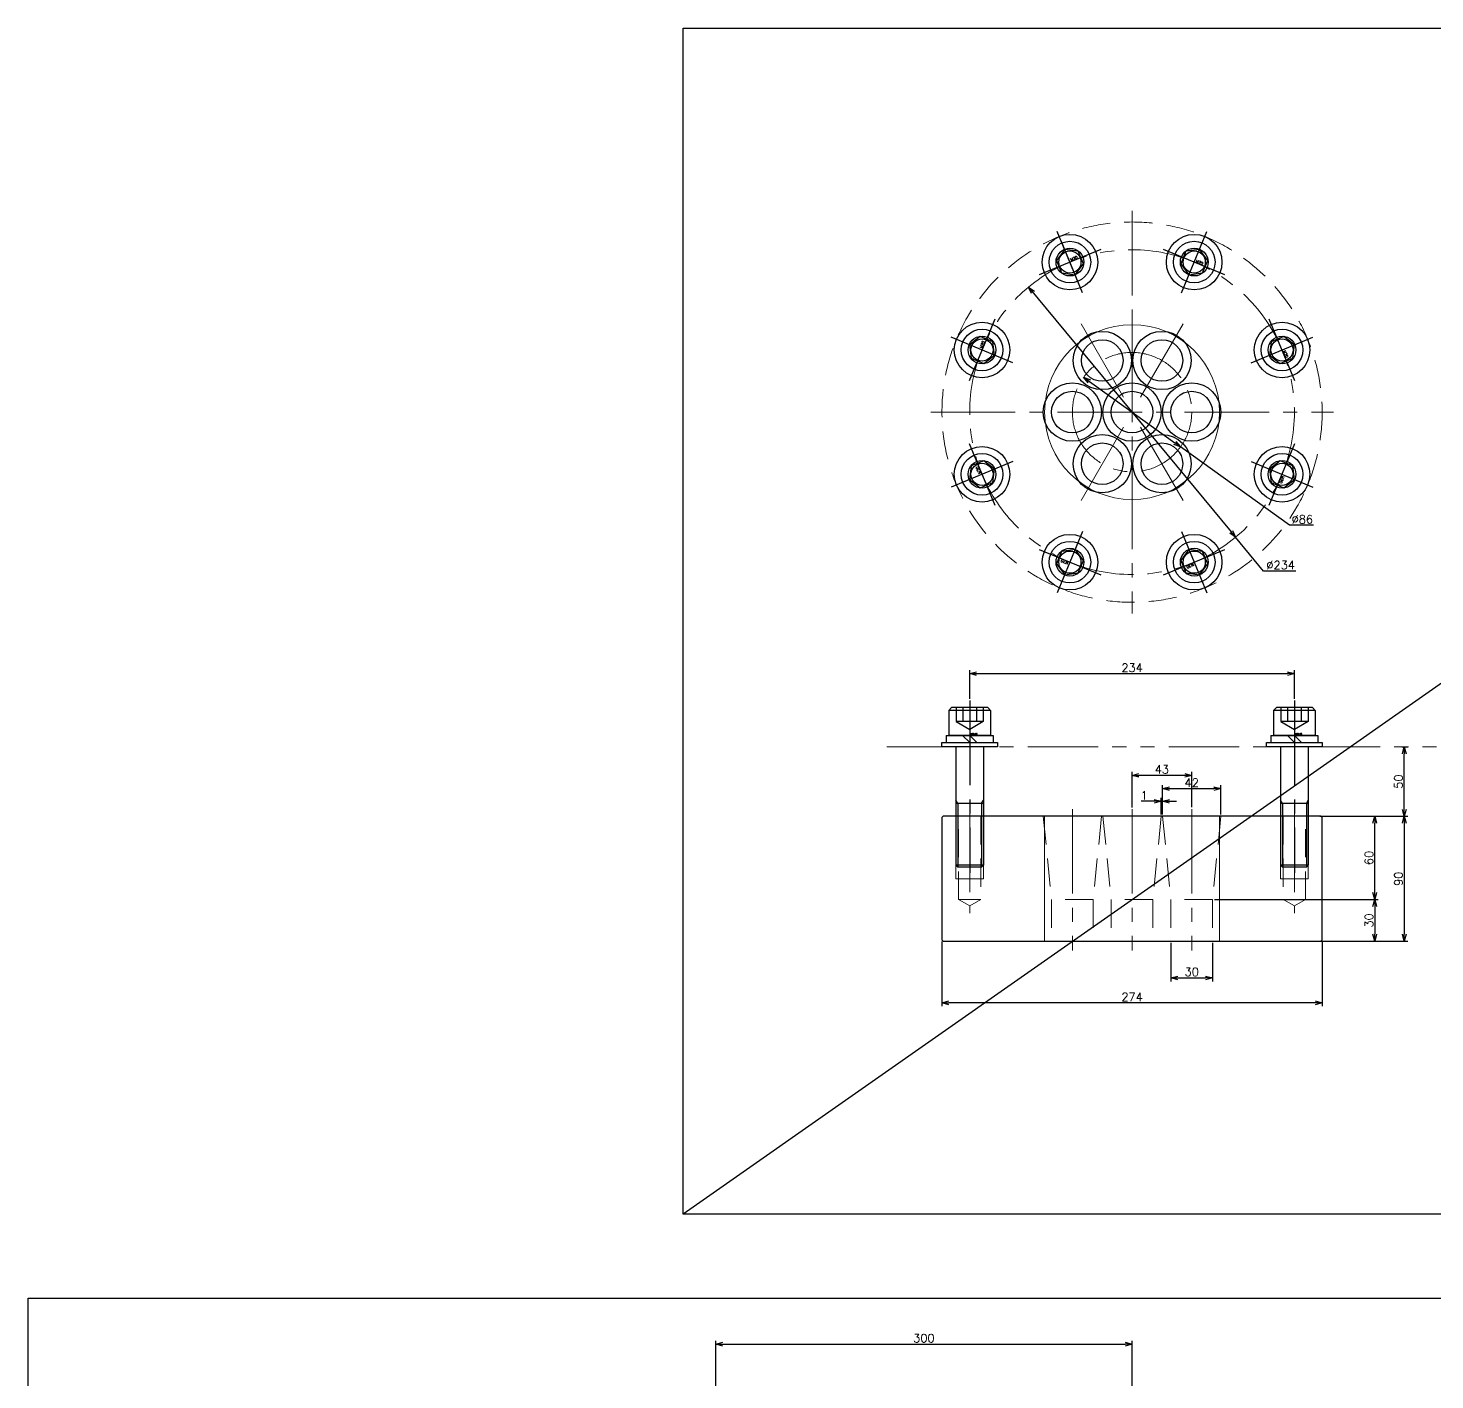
# Model space of a CAD drawing. Header units: millimetres. Extents: x 0 to 49006, y -7876 to 6995.
# Drawn here: x 18518 to 19532, y -1852 to -879 of the extents above; entities that cross this region are included whole.
import ezdxf

# ---------------------------------------------------------------- set-up
doc = ezdxf.new("R2010")
doc.units = ezdxf.units.MM
doc.header["$LTSCALE"] = 3.2
doc.header["$PDMODE"] = 99
doc.header["$PDSIZE"] = 1
for name, pattern in [('CENTER2', [28.575, 19.05, -3.175, 3.175, -3.175]), ('HIDDEN', [9.525, 6.35, -3.175]), ('PHANTOM2', [31.75, 15.875, -3.175, 3.175, -3.175, 3.175, -3.175])]:
    doc.linetypes.add(name, pattern=pattern)
for name, color, linetype, lineweight in [('04_HIDDEN', 2, 'HIDDEN', 13), ('05_CENTER', 4, 'CENTER2', 13), ('06_PHANTOM', 2, 'PHANTOM2', 13), ('08_DIM', 3, 'Continuous', 13)]:
    doc.layers.add(name, color=color, linetype=linetype, lineweight=lineweight)
doc.layers.add('10_DRAFT', color=8, linetype='Continuous', lineweight=0, plot=False)
doc.styles.add('KSS_TXT', font='txt.shx', dxfattribs={"bigfont": 'extfont2.shx'})
doc.dimstyles.new('KSS_DIM', dxfattribs={"dimscale": 12, "dimtxt": 3, "dimasz": 2.5, "dimexe": 1.25, "dimexo": 0.625, "dimtad": 1, "dimdsep": 46, "dimtxsty": 'KSS_TXT', "dimblk": 'OPEN30', "dimcen": 0, "dimazin": 2, "dimtfac": 0.75, "dimtmove": 0, "dimatfit": 3, "dimldrblk": 'OPEN30', "dimfxl": 1.25, "dimtolj": 1, "dimarcsym": 0})
doc.dimstyles.new('KSS_DIM$3', dxfattribs={"dimscale": 12, "dimtxt": 3, "dimasz": 2.5, "dimexe": 1.25, "dimexo": 0.625, "dimtad": 1, "dimtih": 1, "dimtoh": 1, "dimdsep": 46, "dimtxsty": 'KSS_TXT', "dimblk": 'OPEN30', "dimcen": 0, "dimazin": 2, "dimtfac": 0.75, "dimtofl": 0, "dimtmove": 0, "dimatfit": 3, "dimldrblk": 'OPEN30', "dimfxl": 1.25, "dimtolj": 1, "dimarcsym": 0})

# ---------------------------------------------------------------- blocks, each defined once
blk = doc.blocks.new('A$C08AE5845_1_1')
at = {"color": 0}
blk.add_lwpolyline([(-136, -90), (136, -90), (137, -89), (137, -1), (136, 0), (-136, 0), (-137, -1), (-137, -89)], close=True, dxfattribs=at)
at = {"layer": '04_HIDDEN'}
for p, q in [((-127, -45), (-127, 0)), ((-125, -60), (-125, 0)), ((-109, 0), (-109, -60)), ((-107, 0), (-107, -45)), ((107, 0), (107, -45)), ((109, 0), (109, -60)), ((125, -60), (125, 0)), ((127, -45), (127, 0)), ((-64, 0), (-58, -60)), ((-22, 0), (-28, -60)), ((-21, 0), (-15, -60)), ((21, 0), (15, -60)), ((22, 0), (28, -60)), ((64, 0), (58, -60)), ((-107, -45), (-127, -45)), ((107, -45), (127, -45)), ((-125, -60), (-109, -60)), ((-125, -60), (-117, -64.6)), ((-117, -64.6), (-109, -60)), ((-58, -60), (-58, -90)), ((-28, -60), (-58, -60)), ((-28, -60), (-28, -90)), ((-15, -60), (-15, -90)), ((15, -60), (-15, -60)), ((15, -60), (15, -90)), ((28, -60), (28, -90)), ((58, -60), (28, -60)), ((58, -60), (58, -90)), ((117, -64.6), (109, -60)), ((125, -60), (109, -60)), ((125, -60), (117, -64.6))]:
    blk.add_line(p, q, dxfattribs=at)
at = {"layer": '05_CENTER'}
for p, q in [((-117, 6.4), (-117, -69.9)), ((-43, 5.2), (-43, -96.6)), ((0, 5.2), (0, -96.6)), ((43, 5.2), (43, -96.6)), ((117, 6.4), (117, -69.9))]:
    blk.add_line(p, q, dxfattribs=at)
at = {"layer": '10_DRAFT'}
for p, q in [((-63, 0), (-63, -90)), ((63, 0), (63, -90))]:
    blk.add_line(p, q, dxfattribs=at)
blk = doc.blocks.new('A$C3E8602F1_1_1')
at = {"color": 0}
for centre, radius in [((-44.8, 108.1), 10), ((-44.8, 108.1), 8), ((44.8, 108.1), 10), ((44.8, 108.1), 8), ((-108.1, 44.8), 10), ((-108.1, 44.8), 8), ((-21.5, 37.2), 21), ((-21.5, 37.2), 15), ((21.5, 37.2), 21), ((21.5, 37.2), 15), ((108.1, 44.8), 10), ((108.1, 44.8), 8), ((-43, 0), 21), ((0, 0), 21), ((43, 0), 21), ((-43, 0), 15), ((0, 0), 15), ((43, 0), 15), ((-21.5, -37.2), 21), ((21.5, -37.2), 21), ((-21.5, -37.2), 15), ((21.5, -37.2), 15), ((-108.1, -44.8), 10), ((-108.1, -44.8), 8), ((108.1, -44.8), 10), ((108.1, -44.8), 8), ((-44.8, -108.1), 10), ((-44.8, -108.1), 8), ((44.8, -108.1), 10), ((44.8, -108.1), 8)]:
    blk.add_circle(centre, radius, dxfattribs=at)
at = {"layer": '04_HIDDEN'}
blk.add_circle((0, 0), 137, dxfattribs=at)
at = {"layer": '05_CENTER'}
for p, q in [((0, 145.1), (0, -145.1)), ((-51.2, 123.6), (-38.4, 92.6)), ((51.2, 123.6), (38.4, 92.6)), ((-6.2, 10.8), (-36.8, 63.7)), ((0, 8.5), (0, 69.5)), ((6.2, 10.8), (36.8, 63.7)), ((-123.6, 51.2), (-92.6, 38.4)), ((123.6, 51.2), (92.6, 38.4)), ((-145.1, 0), (145.1, 0)), ((-6.2, -10.8), (-36.8, -63.7)), ((6.2, -10.8), (36.8, -63.7)), ((-123.6, -51.2), (-92.6, -38.4)), ((123.6, -51.2), (92.6, -38.4)), ((-51.2, -123.6), (-38.4, -92.6)), ((51.2, -123.6), (38.4, -92.6))]:
    blk.add_line(p, q, dxfattribs=at)
for radius in [117, 43]:
    blk.add_circle((0, 0), radius, dxfattribs=at)
at = {"layer": '10_DRAFT'}
blk.add_circle((0, 0), 63, dxfattribs=at)
blk = doc.blocks.new('_Open30')
at = {"color": 0, "linetype": 'ByBlock', "lineweight": -2}
for p, q in [((-1, 0.27), (0, 0)), ((0, 0), (-1, -0.27)), ((0, 0), (-1, 0))]:
    blk.add_line(p, q, dxfattribs=at)
blk = doc.blocks.new('*D788')
at = {"layer": '08_DIM', "color": 0, "lineweight": -2, "transparency": 16777216}
for p, q in [((19449, -1446.4), (19491.1, -1446.4)), ((19488.6, -1501.4), (19488.6, -1451.4)), ((19373, -1506.4), (19491.1, -1506.4))]:
    blk.add_line(p, q, dxfattribs=at)
at = {"layer": 'Defpoints', "color": 0, "transparency": 16777216}
for p in [(19447.7, -1446.4), (19488.6, -1446.4), (19371.7, -1506.4)]:
    blk.add_point(p, dxfattribs=at)
at = {"layer": '08_DIM', "color": 0, "lineweight": -2, "transparency": 16777216, "xscale": 5, "yscale": 5, "zscale": 5}
for p, rotation in [((19488.6, -1446.4), 90), ((19488.6, -1506.4), 270)]:
    blk.add_blockref('_Open30', p, dxfattribs=dict(at, rotation=rotation))
at = {"layer": '08_DIM', "color": 0, "transparency": 16777216, "insert": (19484.4, -1476.4), "char_height": 6, "attachment_point": 5, "rotation": 90, "style": 'KSS_TXT'}
blk.add_mtext('\\A1;60', dxfattribs=at)
blk = doc.blocks.new('*D789')
at = {"layer": '08_DIM', "color": 0, "lineweight": -2, "transparency": 16777216}
for p, q in [((19341.7, -1537.6), (19341.7, -1565.3)), ((19371.7, -1537.6), (19371.7, -1565.3)), ((19346.7, -1562.8), (19366.7, -1562.8))]:
    blk.add_line(p, q, dxfattribs=at)
at = {"layer": 'Defpoints', "color": 0, "transparency": 16777216}
for p in [(19341.7, -1536.4), (19371.7, -1536.4), (19371.7, -1562.8)]:
    blk.add_point(p, dxfattribs=at)
at = {"layer": '08_DIM', "color": 0, "lineweight": -2, "transparency": 16777216, "xscale": 5, "yscale": 5, "zscale": 5, "rotation": 180}
blk.add_blockref('_Open30', (19341.7, -1562.8), dxfattribs=at)
at = {"layer": '08_DIM', "color": 0, "lineweight": -2, "transparency": 16777216, "xscale": 5, "yscale": 5, "zscale": 5}
blk.add_blockref('_Open30', (19371.7, -1562.8), dxfattribs=at)
at = {"layer": '08_DIM', "color": 0, "transparency": 16777216, "insert": (19356.7, -1558.5), "char_height": 6, "attachment_point": 5, "style": 'KSS_TXT'}
blk.add_mtext('\\A1;30', dxfattribs=at)
blk = doc.blocks.new('*D790')
at = {"layer": '08_DIM', "color": 0, "lineweight": -2, "transparency": 16777216}
for p, q in [((19449, -1446.4), (19512.4, -1446.4)), ((19509.9, -1451.4), (19509.9, -1531.4)), ((19449, -1536.4), (19512.4, -1536.4))]:
    blk.add_line(p, q, dxfattribs=at)
at = {"layer": 'Defpoints', "color": 0, "transparency": 16777216}
for p in [(19447.7, -1446.4), (19447.7, -1536.4), (19509.9, -1536.4)]:
    blk.add_point(p, dxfattribs=at)
at = {"layer": '08_DIM', "color": 0, "lineweight": -2, "transparency": 16777216, "xscale": 5, "yscale": 5, "zscale": 5}
for p, rotation in [((19509.9, -1446.4), 90), ((19509.9, -1536.4), 270)]:
    blk.add_blockref('_Open30', p, dxfattribs=dict(at, rotation=rotation))
at = {"layer": '08_DIM', "color": 0, "transparency": 16777216, "insert": (19505.7, -1491.4), "char_height": 6, "attachment_point": 5, "rotation": 90, "style": 'KSS_TXT'}
blk.add_mtext('\\A1;90', dxfattribs=at)
blk = doc.blocks.new('*D791')
at = {"layer": '08_DIM', "color": 0, "lineweight": -2, "transparency": 16777216}
for p, q in [((19176.7, -1536.6), (19176.7, -1583.3)), ((19450.7, -1536.6), (19450.7, -1583.3)), ((19445.7, -1580.8), (19181.7, -1580.8))]:
    blk.add_line(p, q, dxfattribs=at)
at = {"layer": 'Defpoints', "color": 0, "transparency": 16777216}
for p in [(19176.7, -1535.4), (19450.7, -1535.4), (19176.7, -1580.8)]:
    blk.add_point(p, dxfattribs=at)
at = {"layer": '08_DIM', "color": 0, "lineweight": -2, "transparency": 16777216, "xscale": 5, "yscale": 5, "zscale": 5, "rotation": 180}
blk.add_blockref('_Open30', (19176.7, -1580.8), dxfattribs=at)
at = {"layer": '08_DIM', "color": 0, "lineweight": -2, "transparency": 16777216, "xscale": 5, "yscale": 5, "zscale": 5}
blk.add_blockref('_Open30', (19450.7, -1580.8), dxfattribs=at)
at = {"layer": '08_DIM', "color": 0, "transparency": 16777216, "insert": (19313.7, -1576.6), "char_height": 6, "attachment_point": 5, "style": 'KSS_TXT'}
blk.add_mtext('\\A1;274', dxfattribs=at)
blk = doc.blocks.new('*D792')
at = {"layer": '08_DIM', "color": 0, "lineweight": -2, "transparency": 16777216}
for p, q in [((19373, -1506.4), (19491.1, -1506.4)), ((19488.6, -1511.4), (19488.6, -1531.4)), ((19449, -1536.4), (19491.1, -1536.4))]:
    blk.add_line(p, q, dxfattribs=at)
at = {"layer": 'Defpoints', "color": 0, "transparency": 16777216}
for p in [(19371.7, -1506.4), (19447.7, -1536.4), (19488.6, -1536.4)]:
    blk.add_point(p, dxfattribs=at)
at = {"layer": '08_DIM', "color": 0, "lineweight": -2, "transparency": 16777216, "xscale": 5, "yscale": 5, "zscale": 5}
for p, rotation in [((19488.6, -1506.4), 90), ((19488.6, -1536.4), 270)]:
    blk.add_blockref('_Open30', p, dxfattribs=dict(at, rotation=rotation))
at = {"layer": '08_DIM', "color": 0, "transparency": 16777216, "insert": (19484.4, -1521.4), "char_height": 6, "attachment_point": 5, "rotation": 90, "style": 'KSS_TXT'}
blk.add_mtext('\\A1;30', dxfattribs=at)
blk = doc.blocks.new('*D793')
at = {"layer": '08_DIM', "color": 0, "lineweight": -2, "transparency": 16777216}
for p, q in [((19278.8, -1130.1), (19344.6, -1177.3)), ((19427.2, -1236.6), (19348.6, -1180.3)), ((19444.4, -1236.6), (19427.2, -1236.6))]:
    blk.add_line(p, q, dxfattribs=at)
at = {"layer": 'Defpoints', "color": 0, "transparency": 16777216}
for p in [(19278.8, -1130.1), (19348.6, -1180.3)]:
    blk.add_point(p, dxfattribs=at)
at = {"layer": '08_DIM', "color": 0, "lineweight": -2, "transparency": 16777216, "xscale": 5, "yscale": 5, "zscale": 5}
for p, rotation in [((19278.8, -1130.1), 144.3316864411548), ((19348.6, -1180.3), 324.3316864411548)]:
    blk.add_blockref('_Open30', p, dxfattribs=dict(at, rotation=rotation))
at = {"layer": '08_DIM', "color": 0, "transparency": 16777216, "insert": (19436.4, -1232.4), "char_height": 6, "attachment_point": 5, "style": 'KSS_TXT'}
blk.add_mtext('\\A1;%%C86', dxfattribs=at)
blk = doc.blocks.new('*D794')
at = {"layer": '08_DIM', "color": 0, "lineweight": -2, "transparency": 16777216}
for p, q in [((19508.2, -1396.4), (19512.4, -1396.4)), ((19509.9, -1441.4), (19509.9, -1401.4)), ((19449, -1446.4), (19512.4, -1446.4))]:
    blk.add_line(p, q, dxfattribs=at)
at = {"layer": 'Defpoints', "color": 0, "transparency": 16777216}
for p in [(19506.9, -1396.4), (19509.9, -1396.4), (19447.7, -1446.4)]:
    blk.add_point(p, dxfattribs=at)
at = {"layer": '08_DIM', "color": 0, "lineweight": -2, "transparency": 16777216, "xscale": 5, "yscale": 5, "zscale": 5}
for p, rotation in [((19509.9, -1396.4), 90), ((19509.9, -1446.4), 270)]:
    blk.add_blockref('_Open30', p, dxfattribs=dict(at, rotation=rotation))
at = {"layer": '08_DIM', "color": 0, "transparency": 16777216, "insert": (19505.7, -1421.4), "char_height": 6, "attachment_point": 5, "rotation": 90, "style": 'KSS_TXT'}
blk.add_mtext('\\A1;50', dxfattribs=at)
blk = doc.blocks.new('*D827')
at = {"layer": '08_DIM', "color": 0, "lineweight": -2, "transparency": 16777216}
for p, q in [((19013.7, -1856.8), (19013.7, -1824.2)), ((19313.7, -1876.8), (19313.7, -1824.2)), ((19018.7, -1826.7), (19308.7, -1826.7))]:
    blk.add_line(p, q, dxfattribs=at)
at = {"layer": 'Defpoints', "color": 0, "transparency": 16777216}
for p in [(19313.7, -1826.7), (19013.7, -1858), (19313.7, -1878)]:
    blk.add_point(p, dxfattribs=at)
at = {"layer": '08_DIM', "color": 0, "lineweight": -2, "transparency": 16777216, "xscale": 5, "yscale": 5, "zscale": 5, "rotation": 180}
blk.add_blockref('_Open30', (19013.7, -1826.7), dxfattribs=at)
at = {"layer": '08_DIM', "color": 0, "lineweight": -2, "transparency": 16777216, "xscale": 5, "yscale": 5, "zscale": 5}
blk.add_blockref('_Open30', (19313.7, -1826.7), dxfattribs=at)
at = {"layer": '08_DIM', "color": 0, "transparency": 16777216, "insert": (19163.7, -1822.4), "char_height": 6, "attachment_point": 5, "style": 'KSS_TXT'}
blk.add_mtext('\\A1;300', dxfattribs=at)
blk = doc.blocks.new('*D1138')
at = {"layer": '08_DIM', "color": 0, "lineweight": -2, "transparency": 16777216}
for p, q in [((19329.7, -1435.6), (19320.2, -1435.6)), ((19334.7, -1445.1), (19334.7, -1433.1)), ((19335.7, -1435.6), (19334.7, -1435.6)), ((19335.7, -1445.1), (19335.7, -1433.1)), ((19340.7, -1435.6), (19345.7, -1435.6))]:
    blk.add_line(p, q, dxfattribs=at)
at = {"layer": 'Defpoints', "color": 0, "transparency": 16777216}
for p in [(19334.7, -1435.6), (19334.7, -1446.4), (19335.7, -1446.4)]:
    blk.add_point(p, dxfattribs=at)
at = {"layer": '08_DIM', "color": 0, "lineweight": -2, "transparency": 16777216, "xscale": 5, "yscale": 5, "zscale": 5}
blk.add_blockref('_Open30', (19334.7, -1435.6), dxfattribs=at)
at = {"layer": '08_DIM', "color": 0, "lineweight": -2, "transparency": 16777216, "xscale": 5, "yscale": 5, "zscale": 5, "rotation": 180}
blk.add_blockref('_Open30', (19335.7, -1435.6), dxfattribs=at)
at = {"layer": '08_DIM', "color": 0, "transparency": 16777216, "insert": (19322.5, -1431.3), "char_height": 6, "attachment_point": 5, "style": 'KSS_TXT'}
blk.add_mtext('\\A1;1', dxfattribs=at)
blk = doc.blocks.new('*D1139')
at = {"layer": '08_DIM', "color": 0, "lineweight": -2, "transparency": 16777216}
for p, q in [((19335.7, -1445.1), (19335.7, -1423.9)), ((19340.7, -1426.4), (19372.7, -1426.4)), ((19377.7, -1445.1), (19377.7, -1423.9))]:
    blk.add_line(p, q, dxfattribs=at)
at = {"layer": 'Defpoints', "color": 0, "transparency": 16777216}
for p in [(19377.7, -1426.4), (19335.7, -1446.4), (19377.7, -1446.4)]:
    blk.add_point(p, dxfattribs=at)
at = {"layer": '08_DIM', "color": 0, "lineweight": -2, "transparency": 16777216, "xscale": 5, "yscale": 5, "zscale": 5, "rotation": 180}
blk.add_blockref('_Open30', (19335.7, -1426.4), dxfattribs=at)
at = {"layer": '08_DIM', "color": 0, "lineweight": -2, "transparency": 16777216, "xscale": 5, "yscale": 5, "zscale": 5}
blk.add_blockref('_Open30', (19377.7, -1426.4), dxfattribs=at)
at = {"layer": '08_DIM', "color": 0, "transparency": 16777216, "insert": (19356.7, -1422.2), "char_height": 6, "attachment_point": 5, "style": 'KSS_TXT'}
blk.add_mtext('\\A1;42', dxfattribs=at)
blk = doc.blocks.new('*D1140')
at = {"layer": '08_DIM', "color": 0, "lineweight": -2, "transparency": 16777216}
for p, q in [((19313.7, -1440), (19313.7, -1414.4)), ((19351.7, -1416.9), (19318.7, -1416.9)), ((19356.7, -1439.9), (19356.7, -1414.4))]:
    blk.add_line(p, q, dxfattribs=at)
at = {"layer": 'Defpoints', "color": 0, "transparency": 16777216}
for p in [(19313.7, -1416.9), (19313.7, -1441.2), (19356.7, -1441.2)]:
    blk.add_point(p, dxfattribs=at)
at = {"layer": '08_DIM', "color": 0, "lineweight": -2, "transparency": 16777216, "xscale": 5, "yscale": 5, "zscale": 5, "rotation": 180}
blk.add_blockref('_Open30', (19313.7, -1416.9), dxfattribs=at)
at = {"layer": '08_DIM', "color": 0, "lineweight": -2, "transparency": 16777216, "xscale": 5, "yscale": 5, "zscale": 5}
blk.add_blockref('_Open30', (19356.7, -1416.9), dxfattribs=at)
at = {"layer": '08_DIM', "color": 0, "transparency": 16777216, "insert": (19335.2, -1412.6), "char_height": 6, "attachment_point": 5, "style": 'KSS_TXT'}
blk.add_mtext('\\A1;43', dxfattribs=at)
blk = doc.blocks.new('A$C1DAE6C65_1_1')
at = {"color": 0, "linetype": 'CENTER2'}
blk.add_line((0, 33.3), (0, -90.7), dxfattribs=at)
at = {"color": 0}
for p, q in [((-15, 26.3), (-13, 28.3)), ((-15, 26.3), (-15, 8.3)), ((15, 26.3), (-15, 26.3)), ((-15, 21.8), (-15, 21.8)), ((13, 28.3), (-13, 28.3)), ((15, 26.3), (13, 28.3)), ((15, 26.3), (15, 8.3)), ((-15, 17.3), (-15, 17.3)), ((-16.9, 8.3), (-16.9, 3.2)), ((-16.9, 8.3), (16.9, 8.3)), ((15, 8.3), (-15, 8.3)), ((-10, 0), (-10, -85.3)), ((-5.1, 8.3), (0, 3.2)), ((0, 8.3), (5.1, 3.2)), ((10, 0), (10, -85.3)), ((16.9, 8.3), (16.9, 3.2)), ((-8.6, -40.7), (-10, -38.4)), ((8.6, -40.7), (10, -38.4)), ((10, -40.7), (-10, -40.7)), ((-8.6, -40.7), (-8.6, -86.7)), ((8.6, -40.7), (8.6, -86.7)), ((-10, -85.3), (-8.6, -86.7)), ((10, -85.3), (-10, -85.3)), ((8.6, -86.7), (-8.6, -86.7)), ((8.6, -86.7), (10, -85.3))]:
    blk.add_line(p, q, dxfattribs=at)
at = {"color": 0, "linetype": 'HIDDEN'}
for p, q in [((-9.8, 28.3), (-9.8, 18.3)), ((-4.9, 28.3), (-4.9, 18.3)), ((4.9, 28.3), (4.9, 18.3)), ((9.8, 28.3), (9.8, 18.3)), ((-9.8, 18.3), (0, 12.6)), ((9.8, 18.3), (-9.8, 18.3)), ((9.8, 18.3), (0, 12.6))]:
    blk.add_line(p, q, dxfattribs=at)
at = {"color": 0}
blk.add_lwpolyline([(-20, 3.2), (20, 3.2), (20, 0), (-20, 0)], close=True, dxfattribs=at)
at = {"layer": '10_DRAFT', "style": 'KSS_TXT'}
blk.add_text('M20x95', height=1, dxfattribs=at).set_placement((0.4, 8.8))
blk = doc.blocks.new('*D1481')
at = {"layer": '08_DIM', "color": 0, "lineweight": -2, "transparency": 16777216}
for p, q in [((19196.7, -1361.8), (19196.7, -1341.1)), ((19201.7, -1343.6), (19425.7, -1343.6)), ((19430.7, -1361.8), (19430.7, -1341.1))]:
    blk.add_line(p, q, dxfattribs=at)
at = {"layer": 'Defpoints', "color": 0, "transparency": 16777216}
for p in [(19430.7, -1343.6), (19196.7, -1363.1), (19430.7, -1363.1)]:
    blk.add_point(p, dxfattribs=at)
at = {"layer": '08_DIM', "color": 0, "lineweight": -2, "transparency": 16777216, "xscale": 5, "yscale": 5, "zscale": 5, "rotation": 180}
blk.add_blockref('_Open30', (19196.7, -1343.6), dxfattribs=at)
at = {"layer": '08_DIM', "color": 0, "lineweight": -2, "transparency": 16777216, "xscale": 5, "yscale": 5, "zscale": 5}
blk.add_blockref('_Open30', (19430.7, -1343.6), dxfattribs=at)
at = {"layer": '08_DIM', "color": 0, "transparency": 16777216, "insert": (19313.7, -1339.4), "char_height": 6, "attachment_point": 5, "style": 'KSS_TXT'}
blk.add_mtext('\\A1;234', dxfattribs=at)
blk = doc.blocks.new('M20CBv_1_1')
at = {"color": 0, "linetype": 'CENTER2'}
for p, q in [((0, -24), (0, 24)), ((24, 0), (-24, 0))]:
    blk.add_line(p, q, dxfattribs=at)
at = {"color": 0}
blk.add_lwpolyline([(-8.5, 4.9), (-8.5, -4.9), (0, -9.8), (8.5, -4.9), (8.5, 4.9), (0, 9.8)], close=True, dxfattribs=at)
for radius in [20, 15]:
    blk.add_circle((0, 0), radius, dxfattribs=at)
at = {"layer": '10_DRAFT', "style": 'KSS_TXT'}
blk.add_text('M20', height=2, dxfattribs=at).set_placement((0.9, 0.3))
blk = doc.blocks.new('*U169')
at = {"rotation": 22.5}
blk.add_blockref('M20CBv_1_1', (0, 0), dxfattribs=at)
blk = doc.blocks.new('*D1482')
at = {"layer": '08_DIM', "color": 0, "lineweight": -2, "transparency": 16777216}
for p, q in [((19239.1, -1065.1), (19385.1, -1241.5)), ((19408.5, -1269.7), (19388.3, -1245.3)), ((19431.8, -1269.7), (19408.5, -1269.7))]:
    blk.add_line(p, q, dxfattribs=at)
at = {"layer": 'Defpoints', "color": 0, "transparency": 16777216}
for p in [(19239.1, -1065.1), (19388.3, -1245.3)]:
    blk.add_point(p, dxfattribs=at)
at = {"layer": '08_DIM', "color": 0, "lineweight": -2, "transparency": 16777216, "xscale": 5, "yscale": 5, "zscale": 5}
for p, rotation in [((19239.1, -1065.1), 129.6273267961592), ((19388.3, -1245.3), 309.6273267961593)]:
    blk.add_blockref('_Open30', p, dxfattribs=dict(at, rotation=rotation))
at = {"layer": '08_DIM', "color": 0, "transparency": 16777216, "insert": (19420.8, -1265.4), "char_height": 6, "attachment_point": 5, "style": 'KSS_TXT'}
blk.add_mtext('\\A1;%%C234', dxfattribs=at)

msp = doc.modelspace()

# ---------------------------------------------------------------- linework, layer by layer
at = {"color": 3}
msp.add_line((20210.314, -878.523), (18990.106, -1733.148), dxfattribs=at)
for points in [[(18990.106, -878.523), (20210.314, -878.523), (20210.314, -1733.148), (18990.106, -1733.148)], [(18518.185, -1793.526), (20469.34, -1793.526), (20469.34, -3889.179), (18518.185, -3889.179)]]:
    msp.add_lwpolyline(points, close=True, dxfattribs=at)
at = {"layer": '06_PHANTOM'}
msp.add_line((19136.926, -1396.366), (20093.751, -1396.366), dxfattribs=at)

# ---------------------------------------------------------------- block references
at = {"color": 0, "linetype": 'ByBlock', "lineweight": -2, "transparency": 16777216}
for p, rotation in [((19358.476, -1047.095), 314.9999999999999), ((19205.608, -1110.415), 44.99999999999996), ((19421.796, -1110.415), 270), ((19421.796, -1199.963), 224.9999999999999), ((19205.608, -1199.963), 90), ((19268.928, -1263.283), 134.9999999999999), ((19358.476, -1263.283), 180)]:
    msp.add_blockref('*U169', p, dxfattribs=dict(at, rotation=rotation))
for name, p in [('A$C3E8602F1_1_1', (19313.702, -1155.189)), ('A$C1DAE6C65_1_1', (19196.702, -1396.366)), ('A$C1DAE6C65_1_1', (19430.702, -1396.366)), ('A$C08AE5845_1_1', (19313.702, -1446.366))]:
    msp.add_blockref(name, p)
msp.add_blockref('*U169', (19268.928, -1047.095), dxfattribs=at)

# ---------------------------------------------------------------- dimensions: what is measured, and where the dimension line sits
at = {"layer": '08_DIM', "color": 1}
for p1, p2, override, picture, middle in [((19239.081, -1065.074), (19388.324, -1245.303), {"dimscale": 2, "dimpost": '%%C<>', "dimtix": 1, "dimatfit": 2, "dimarcsym": 1}, '*D1482', (19420.751, -1269.669)), ((19278.769, -1130.116), (19348.636, -1180.262), {"dimscale": 2, "dimpost": '%%C<>', "dimtix": 1, "dimatfit": 2}, '*D793', (19436.42, -1236.629))]:
    dim = msp.add_diameter_dim_2p(p1=p1, p2=p2, dimstyle='KSS_DIM$3', override=override, dxfattribs=at)
    dim.commit()
    dim.dimension.update_dxf_attribs({"geometry": picture, "text_midpoint": middle, "dimtype": 163})
for base, p1, p2, picture, middle in [((19430.702, -1343.644), (19196.702, -1363.066), (19430.702, -1363.066), '*D1481', (19313.702, -1339.394)), ((19313.702, -1416.852), (19356.702, -1441.193), (19313.702, -1441.226), '*D1140', (19335.202, -1412.602)), ((19377.702, -1426.41), (19335.702, -1446.366), (19377.702, -1446.366), '*D1139', (19356.702, -1422.16)), ((19334.702, -1435.599), (19335.702, -1446.366), (19334.702, -1446.366), '*D1138', (19322.452, -1431.349)), ((19176.702, -1580.833), (19450.702, -1535.366), (19176.702, -1535.366), '*D791', (19313.702, -1576.583))]:
    dim = msp.add_linear_dim(base=base, p1=p1, p2=p2, dimstyle='KSS_DIM', override={"dimscale": 2}, dxfattribs=at)
    dim.commit()
    dim.dimension.update_dxf_attribs({"geometry": picture, "text_midpoint": middle})
at = {"layer": '08_DIM'}
dim = msp.add_linear_dim(base=(19509.906, -1396.366), p1=(19447.702, -1446.366), p2=(19506.919, -1396.366), angle=90, dimstyle='KSS_DIM', override={"dimscale": 2}, dxfattribs=at)
dim.commit()
dim.dimension.update_dxf_attribs({"geometry": '*D794', "text_midpoint": (19505.652, -1421.366)})
at = {"layer": '08_DIM', "color": 1}
for base, p1, p2, picture, middle in [((19488.641, -1446.366), (19371.702, -1506.366), (19447.702, -1446.366), '*D788', (19484.391, -1476.366)), ((19509.906, -1536.366), (19447.702, -1446.366), (19447.702, -1536.366), '*D790', (19505.656, -1491.366)), ((19488.641, -1536.366), (19371.702, -1506.366), (19447.702, -1536.366), '*D792', (19484.391, -1521.366))]:
    dim = msp.add_linear_dim(base=base, p1=p1, p2=p2, angle=90, dimstyle='KSS_DIM', override={"dimscale": 2}, dxfattribs=at)
    dim.commit()
    dim.dimension.update_dxf_attribs({"geometry": picture, "text_midpoint": middle})
at = {"layer": '08_DIM'}
for base, p1, p2, picture, middle in [((19371.702, -1562.785), (19341.702, -1536.366), (19371.702, -1536.366), '*D789', (19356.702, -1558.535)), ((19313.702, -1826.681), (19013.702, -1858.046), (19313.702, -1878.046), '*D827', (19163.702, -1822.431))]:
    dim = msp.add_linear_dim(base=base, p1=p1, p2=p2, dimstyle='KSS_DIM', override={"dimscale": 2}, dxfattribs=at)
    dim.commit()
    dim.dimension.update_dxf_attribs({"geometry": picture, "text_midpoint": middle})

doc.saveas('drawing.dxf')
